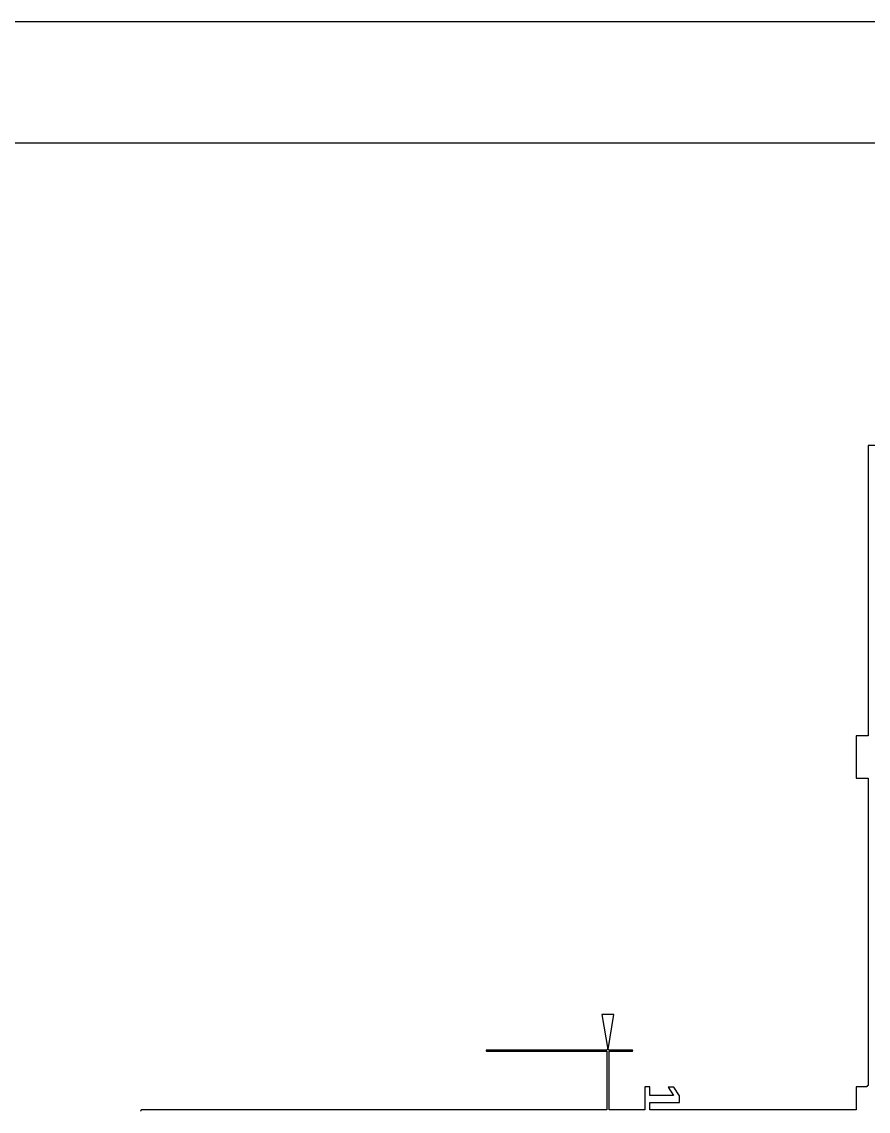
# Model space of a CAD drawing. Header units: metres. Extents: x -140 to 140, y -90 to 90.
# Drawn here: x 0.1 to 70, y 0 to 90 of the extents above; entities that cross this region are included whole.
import ezdxf

# ---------------------------------------------------------------- set-up
doc = ezdxf.new("R2010")
doc.units = ezdxf.units.M

msp = doc.modelspace()

# ---------------------------------------------------------------- linework, layer by layer
for p, q in [((140, 90), (-140, 90)), ((-130, 80), (130, 80)), ((80, 55), (70, 55)), ((70, 55), (70, 31)), ((70, 31), (69, 31)), ((69, 31), (69, 27.5)), ((69, 27.5), (70, 27.5)), ((70, 27.5), (70, 2.13449)), ((49, 8), (48, 8)), ((48, 8), (48.4836, 5.09859)), ((48.5164, 5.09859), (49, 8)), ((38.4501, 5.00313), (38.45, 5)), ((38.45, 5), (38.4501, 4.99686)), ((38.4504, 5.00626), (38.4501, 5.00313)), ((38.4501, 4.99686), (38.4504, 4.99373)), ((38.4509, 5.00937), (38.4504, 5.00626)), ((38.4504, 4.99373), (38.4509, 4.99062)), ((38.4516, 5.01242), (38.4509, 5.00937)), ((38.4509, 4.99062), (38.4516, 4.98756)), ((38.4525, 5.01544), (38.4516, 5.01242)), ((38.4516, 4.98756), (38.4525, 4.98454)), ((38.4535, 5.0184), (38.4525, 5.01544)), ((38.4525, 4.98454), (38.4535, 4.98158)), ((38.4548, 5.02129), (38.4535, 5.0184)), ((38.4535, 4.98158), (38.4548, 4.9787)), ((38.4562, 5.02408), (38.4548, 5.02129)), ((38.4548, 4.9787), (38.4562, 4.97591)), ((38.4578, 5.02678), (38.4562, 5.02408)), ((38.4562, 4.97591), (38.4578, 4.97321)), ((38.4596, 5.02939), (38.4578, 5.02678)), ((38.4578, 4.97321), (38.4596, 4.9706)), ((38.4615, 5.03186), (38.4596, 5.02939)), ((38.4596, 4.9706), (38.4615, 4.96812)), ((38.4636, 5.03423), (38.4615, 5.03186)), ((38.4615, 4.96812), (38.4636, 4.96576)), ((38.4658, 5.03644), (38.4636, 5.03423)), ((38.4636, 4.96576), (38.4658, 4.96355)), ((38.4681, 5.03851), (38.4658, 5.03644)), ((38.4658, 4.96355), (38.4681, 4.96147)), ((38.4706, 5.04044), (38.4681, 5.03851)), ((38.4681, 4.96147), (38.4706, 4.95955)), ((38.4732, 5.04221), (38.4706, 5.04044)), ((38.4706, 4.95955), (38.4732, 4.95778)), ((38.4759, 5.04381), (38.4732, 5.04221)), ((38.4732, 4.95778), (38.4759, 4.95618)), ((38.4787, 5.04523), (38.4759, 5.04381)), ((38.4759, 4.95618), (38.4787, 4.95476)), ((38.4816, 5.04648), (38.4787, 5.04523)), ((38.4787, 4.95476), (38.4816, 4.95351)), ((38.4846, 5.04755), (38.4816, 5.04648)), ((38.4816, 4.95351), (38.4846, 4.95244)), ((38.4876, 5.04842), (38.4846, 5.04755)), ((38.4846, 4.95244), (38.4876, 4.95157)), ((38.4906, 5.0491), (38.4876, 5.04842)), ((38.4876, 4.95157), (38.4906, 4.95088)), ((38.4937, 5.04959), (38.4906, 5.0491)), ((38.4906, 4.95088), (38.4937, 4.95039)), ((38.4969, 5.0499), (38.4937, 5.04959)), ((38.4937, 4.95039), (38.4969, 4.95009)), ((38.5, 5.04999), (38.4969, 5.0499)), ((38.4969, 4.95009), (38.5, 4.95)), ((48.4135, 5.04999), (38.5, 5.04999)), ((38.5, 4.95), (48.4, 4.95)), ((48.4, 4.95), (48.4, 0.09999)), ((48.4156, 5.05357), (48.4135, 5.04999)), ((48.4191, 5.05878), (48.4156, 5.05357)), ((48.423, 5.06374), (48.4191, 5.05878)), ((48.4271, 5.06845), (48.423, 5.06374)), ((48.4315, 5.07289), (48.4271, 5.06845)), ((48.4363, 5.07704), (48.4315, 5.07289)), ((48.4412, 5.08089), (48.4363, 5.07704)), ((48.4464, 5.08443), (48.4412, 5.08089)), ((48.4518, 5.08762), (48.4464, 5.08443)), ((48.4574, 5.09047), (48.4518, 5.08762)), ((48.4632, 5.09297), (48.4574, 5.09047)), ((48.4691, 5.09509), (48.4632, 5.09297)), ((48.4751, 5.09685), (48.4691, 5.09509)), ((48.4813, 5.09822), (48.4751, 5.09685)), ((48.4836, 5.09859), (48.4813, 5.09822)), ((48.5188, 5.09822), (48.5164, 5.09859)), ((48.5249, 5.09685), (48.5188, 5.09822)), ((48.5309, 5.09509), (48.5249, 5.09685)), ((48.5368, 5.09297), (48.5309, 5.09509)), ((48.5426, 5.09047), (48.5368, 5.09297)), ((48.5482, 5.08762), (48.5426, 5.09047)), ((48.5536, 5.08443), (48.5482, 5.08762)), ((48.5588, 5.08089), (48.5536, 5.08443)), ((48.5638, 5.07704), (48.5588, 5.08089)), ((48.5685, 5.07289), (48.5638, 5.07704)), ((48.5729, 5.06845), (48.5685, 5.07289)), ((48.5771, 5.06374), (48.5729, 5.06845)), ((48.5809, 5.05878), (48.5771, 5.06374)), ((48.5844, 5.05357), (48.5809, 5.05878)), ((48.5866, 5.04999), (48.5844, 5.05357)), ((50.5, 5.04999), (48.5866, 5.04999)), ((48.6, 0.09999), (48.6, 4.95)), ((48.6, 4.95), (50.5, 4.95)), ((50.5031, 5.0499), (50.5, 5.04999)), ((50.5, 4.95), (50.5031, 4.95009)), ((50.5063, 5.04959), (50.5031, 5.0499)), ((50.5031, 4.95009), (50.5063, 4.95039)), ((50.5094, 5.0491), (50.5063, 5.04959)), ((50.5063, 4.95039), (50.5094, 4.95088)), ((50.5124, 5.04842), (50.5094, 5.0491)), ((50.5094, 4.95088), (50.5124, 4.95157)), ((50.5155, 5.04755), (50.5124, 5.04842)), ((50.5124, 4.95157), (50.5155, 4.95244)), ((50.5184, 5.04648), (50.5155, 5.04755)), ((50.5155, 4.95244), (50.5184, 4.95351)), ((50.5213, 5.04523), (50.5184, 5.04648)), ((50.5184, 4.95351), (50.5213, 4.95476)), ((50.5241, 5.04381), (50.5213, 5.04523)), ((50.5213, 4.95476), (50.5241, 4.95618)), ((50.5268, 5.04221), (50.5241, 5.04381)), ((50.5241, 4.95618), (50.5268, 4.95778)), ((50.5294, 5.04044), (50.5268, 5.04221)), ((50.5268, 4.95778), (50.5294, 4.95955)), ((50.5319, 5.03851), (50.5294, 5.04044)), ((50.5294, 4.95955), (50.5319, 4.96147)), ((50.5342, 5.03644), (50.5319, 5.03851)), ((50.5319, 4.96147), (50.5342, 4.96355)), ((50.5365, 5.03423), (50.5342, 5.03644)), ((50.5342, 4.96355), (50.5365, 4.96576)), ((50.5385, 5.03186), (50.5365, 5.03423)), ((50.5365, 4.96576), (50.5385, 4.96812)), ((50.5405, 5.02939), (50.5385, 5.03186)), ((50.5385, 4.96812), (50.5405, 4.9706)), ((50.5422, 5.02678), (50.5405, 5.02939)), ((50.5405, 4.9706), (50.5422, 4.97321)), ((50.5438, 5.02408), (50.5422, 5.02678)), ((50.5422, 4.97321), (50.5438, 4.97591)), ((50.5452, 5.02129), (50.5438, 5.02408)), ((50.5438, 4.97591), (50.5452, 4.9787)), ((50.5465, 5.0184), (50.5452, 5.02129)), ((50.5452, 4.9787), (50.5465, 4.98158)), ((50.5476, 5.01544), (50.5465, 5.0184)), ((50.5465, 4.98158), (50.5476, 4.98454)), ((50.5484, 5.01242), (50.5476, 5.01544)), ((50.5476, 4.98454), (50.5484, 4.98756)), ((50.5491, 5.00937), (50.5484, 5.01242)), ((50.5484, 4.98756), (50.5491, 4.99062)), ((50.5496, 5.00626), (50.5491, 5.00937)), ((50.5491, 4.99062), (50.5496, 4.99373)), ((50.5499, 5.00313), (50.5496, 5.00626)), ((50.5496, 4.99373), (50.5499, 4.99686)), ((50.55, 5), (50.5499, 5.00313)), ((50.5499, 4.99686), (50.55, 5)), ((51.9664, 2.00053), (51.5412, 2.00053)), ((51.5412, 2.00053), (51.5412, 0.09999)), ((51.9664, 1.29056), (51.9664, 2.00053)), ((53.9418, 1.97815), (53.4922, 1.97815)), ((53.4922, 1.97815), (53.9215, 1.29056)), ((54.4077, 1.26001), (53.9418, 1.97815)), ((69.9, 1.99998), (69, 1.99998)), ((69, 1.99998), (69, 0.09999)), ((69.9002, 2.00627), (69.9, 1.99998)), ((69.9008, 2.01253), (69.9002, 2.00627)), ((69.9018, 2.01874), (69.9008, 2.01253)), ((69.9032, 2.02486), (69.9018, 2.01874)), ((69.9049, 2.0309), (69.9032, 2.02486)), ((69.907, 2.0368), (69.9049, 2.0309)), ((69.9095, 2.04257), (69.907, 2.0368)), ((69.9124, 2.04817), (69.9095, 2.04257)), ((69.9156, 2.05357), (69.9124, 2.04817)), ((69.9191, 2.05878), (69.9156, 2.05357)), ((69.923, 2.06374), (69.9191, 2.05878)), ((69.9271, 2.06845), (69.923, 2.06374)), ((69.9315, 2.07289), (69.9271, 2.06845)), ((70, 2.13449), (69.9315, 2.07289)), ((53.9215, 1.29056), (51.9664, 1.29056)), ((54.4077, 0.71887), (54.4077, 1.26001)), ((9.90021, 0.00627), (9.90001, 0)), ((9.90001, 0), (9.90021, -0.00627)), ((9.9008, 0.01253), (9.90021, 0.00627)), ((9.90178, 0.01874), (9.9008, 0.01253)), ((9.90315, 0.02486), (9.90178, 0.01874)), ((9.90491, 0.0309), (9.90315, 0.02486)), ((9.90703, 0.0368), (9.90491, 0.0309)), ((9.90953, 0.04257), (9.90703, 0.0368)), ((9.91238, 0.04817), (9.90953, 0.04257)), ((9.91557, 0.05357), (9.91238, 0.04817)), ((9.91911, 0.05878), (9.91557, 0.05357)), ((9.92296, 0.06374), (9.91911, 0.05878)), ((9.92711, 0.06845), (9.92296, 0.06374)), ((9.93155, 0.07289), (9.92711, 0.06845)), ((9.93626, 0.07704), (9.93155, 0.07289)), ((9.94122, 0.08089), (9.93626, 0.07704)), ((9.94643, 0.08443), (9.94122, 0.08089)), ((9.95183, 0.08762), (9.94643, 0.08443)), ((9.95743, 0.09047), (9.95183, 0.08762)), ((9.9632, 0.09297), (9.95743, 0.09047)), ((9.9691, 0.09509), (9.9632, 0.09297)), ((9.97514, 0.09685), (9.9691, 0.09509)), ((9.98126, 0.09822), (9.97514, 0.09685)), ((9.98747, 0.0992), (9.98126, 0.09822)), ((9.99373, 0.09979), (9.98747, 0.0992)), ((10, 0.09999), (9.99373, 0.09979)), ((48.4, 0.09999), (10, 0.09999)), ((51.5412, 0.09999), (48.6, 0.09999)), ((51.9664, 0.09999), (51.9664, 0.71887)), ((51.9664, 0.71887), (54.4077, 0.71887)), ((69, 0.09999), (51.9664, 0.09999))]:
    msp.add_line(p, q)

doc.saveas('drawing.dxf')
